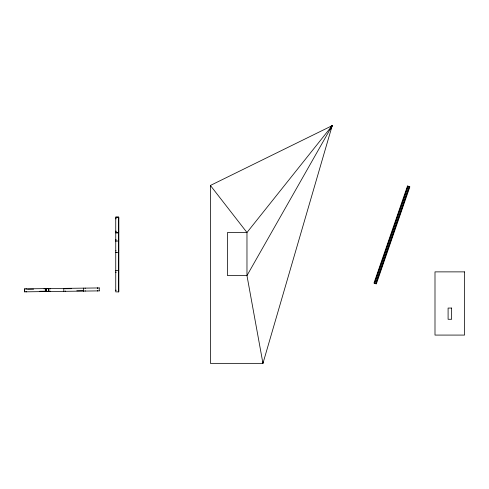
<?xml version="1.0" encoding="UTF-8"?>
<svg xmlns="http://www.w3.org/2000/svg" width="489" height="489" viewBox="0 0 489 489"><rect width="100%" height="100%" fill="white"/><g stroke="black" fill="none" stroke-linecap="round" stroke-linejoin="round"><path stroke-width="0.73" d="M374.433 283.259L407.954 186.181M374.623 283.32L408.126 186.242M375.674 283.687L409.214 186.615M375.864 283.754L409.385 186.676M330.784 129.169L332.208 125.642L210.398 185.459L210.398 363.358L262.948 363.358L332.208 125.642L330.478 127.134M99.249 290.882L24.487 291.847L24.45 288.865L99.212 287.942M27.494 289.243L33.613 289.164M44.132 289.03L44.132 288.651M50.422 288.95L50.416 288.565M71.461 288.675L65.404 288.754L65.398 288.376M85.159 288.498L85.153 288.082M97.549 288.339L97.543 287.923M39.682 291.273L45.3 291.199M50.41 291.132L50.453 291.511M65.471 290.937L65.514 291.352M76.785 290.79L82.843 290.71M85.19 290.686L85.196 291.102M97.58 290.521L97.666 290.906M115.74 217.116L118.754 217.116L118.754 291.884L115.74 291.884L115.74 217.116L118.717 217.153L118.717 291.884M115.777 218.699L116.156 218.779L115.74 218.779M115.74 231.175L116.156 231.211M115.777 231.254L116.156 231.254M115.777 232.758L118.717 232.801L115.74 232.837M115.74 239.347L116.156 239.384M118.338 239.384L118.754 239.347M115.777 240.936L116.156 240.936M115.74 241.016L118.754 241.016M115.74 250.851L116.156 250.851M118.754 250.851L118.338 250.888M115.777 252.44L116.156 252.44M115.74 252.52L118.754 252.52M115.74 270.533L118.754 270.533M115.777 272.122L116.156 272.202L115.74 272.202M118.754 272.202L118.338 272.202M115.74 290.215L116.156 290.215L115.777 290.295M118.754 290.215L118.338 290.252M210.398 185.459L246.969 232.507L246.969 275.594L262.948 363.358L262.948 361.836M44.169 291.591L44.199 291.212M99.212 287.905L99.249 290.918M97.623 287.96L97.629 288.339M97.617 290.521L97.586 290.943M83.601 290.704L83.607 291.083M83.491 288.107L83.527 291.12M65.477 288.339L65.447 288.754M63.888 288.394L63.894 288.773M63.808 288.357L63.845 291.377M48.839 288.589L48.863 291.53M48.747 288.553L48.784 291.566M48.613 288.589L48.649 291.536M48.105 288.559L48.111 288.981L48.069 288.596M48.142 291.578L48.136 291.163L48.063 291.542M46.553 291.56L46.473 288.62L46.479 291.597M45.935 288.626L45.972 291.572M45.795 288.589L45.832 291.609M45.721 290.099L45.758 291.572M26.119 288.846L26.119 289.262L26.082 288.883M26.155 291.86L26.149 291.444L26.119 291.823M24.487 288.901L24.523 291.847M407.49 186.016L373.969 283.094L376.328 283.913L409.849 186.835L407.49 186.016M332.208 125.642L246.969 275.594L227.483 275.594L227.483 232.507L246.969 232.507L332.208 125.642M118.717 218.742L118.338 218.779L118.754 218.779M118.754 231.175L118.338 231.175L118.717 231.211M464.55 271.872L434.996 271.872L434.996 335.081L464.55 335.081L464.55 271.872M451.64 308.064L448.095 308.064L448.095 319.28L451.64 319.28L451.64 308.064"/></g></svg>
